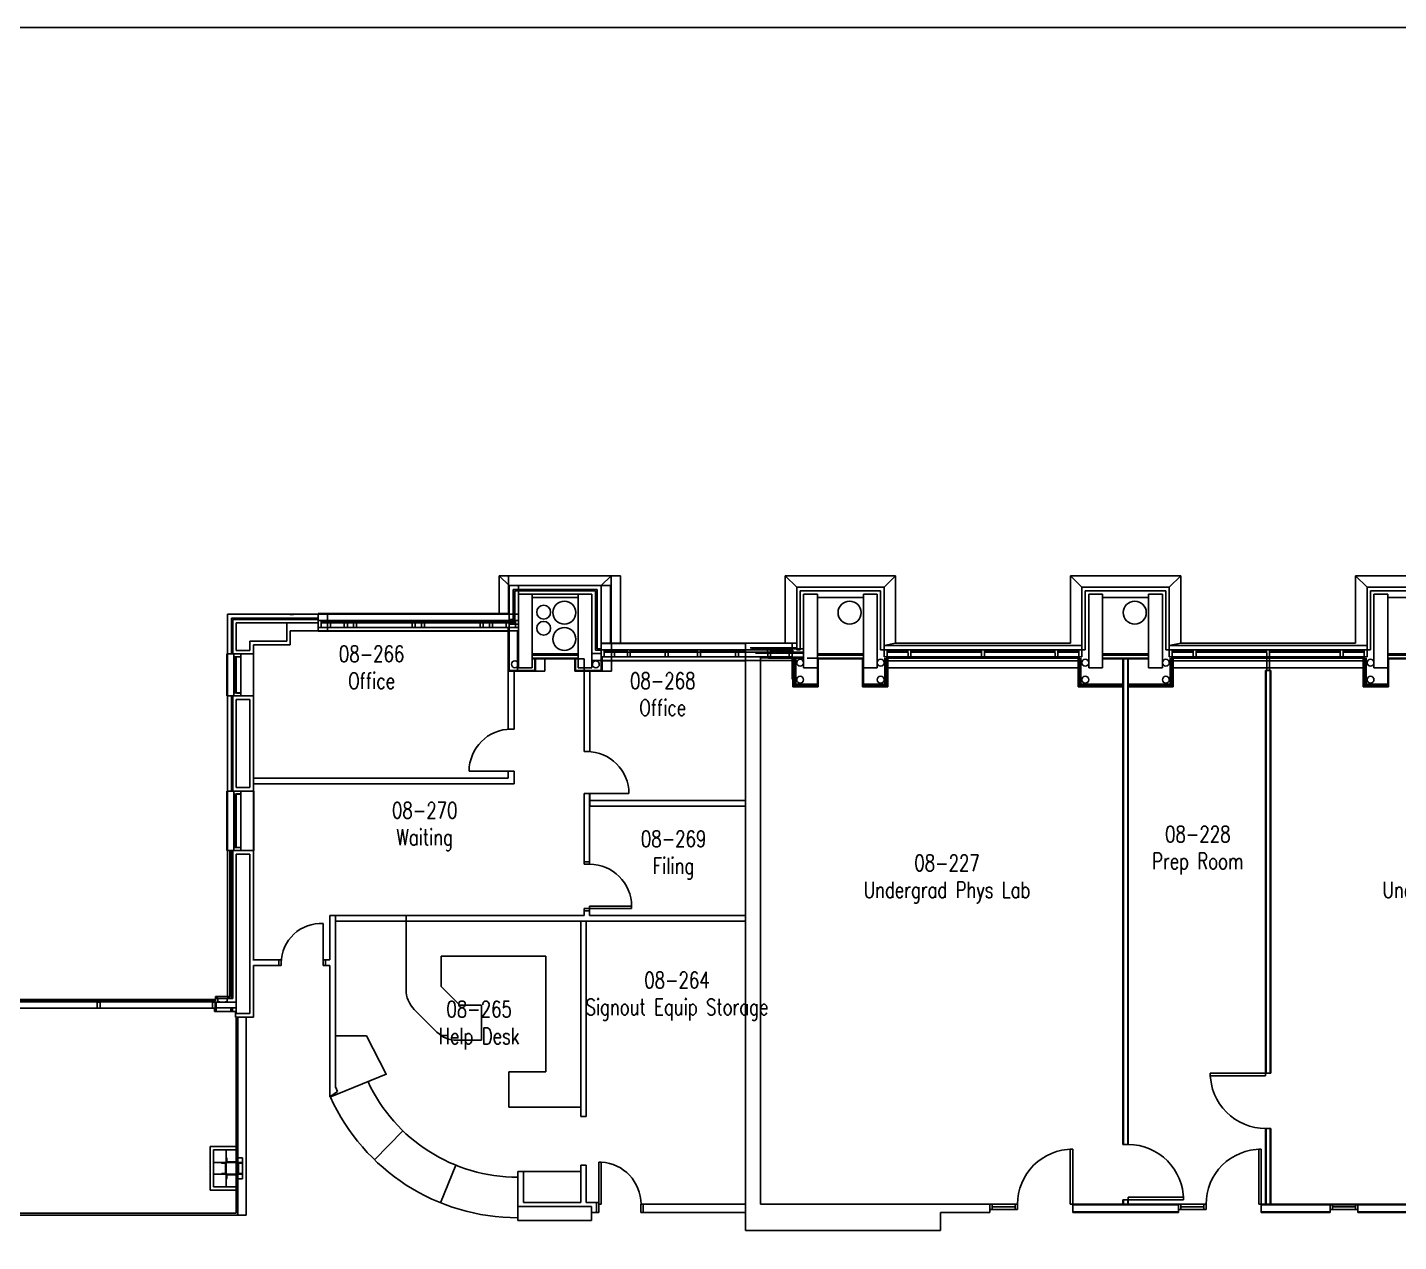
# Model space of a CAD drawing. Extents: x 11182 to 734459, y -1391328 to 152085.
# Drawn here: x 264375 to 294183, y -829984 to -803584 of the extents above; entities that cross this region are included whole.
import ezdxf
from ezdxf.enums import TextEntityAlignment as Align

# ---------------------------------------------------------------- set-up
doc = ezdxf.new("R2010")
doc.units = 0
doc.header["$LTSCALE"] = 500
doc.header["$MEASUREMENT"] = 0
doc.layers.add('0_Defpoints', color=106, linetype='CONTINUOUS', plot=False)
for name, color, linetype in [('0_room_data', 7, 'CONTINUOUS'), ('1_Wall_Exist', 251, 'CONTINUOUS'), ('3_Text', 7, 'CONTINUOUS')]:
    doc.layers.add(name, color=color, linetype=linetype)
doc.styles.add('1_200', font='simplex.shx', dxfattribs={"width": 0.75, "height": 460})

# ---------------------------------------------------------------- blocks, each defined once
blk = doc.blocks.new('room_data')
at = {"layer": '3_Text', "style": '1_200', "width": 0.75}
for tag, p in [('ROOMNUM', (0, 0)), ('ROOMUSE', (0, -575))]:
    blk.add_attdef(tag, text='', height=345, dxfattribs=at).set_placement(p, align=Align.MIDDLE_CENTER)

msp = doc.modelspace()

# ---------------------------------------------------------------- linework, layer by layer
at = {"layer": '0_Defpoints'}
msp.add_lwpolyline([(245170, -803584), (245170, -869287), (346711, -869287), (346711, -803584)], close=True, dxfattribs=at)
at = {"layer": '1_Wall_Exist'}
for p, q in [((274628, -816330), (274628, -815508)), ((274628, -815508), (277271, -815508)), ((274628, -815508), (274848, -815718)), ((274831, -815508), (274831, -816340)), ((277068, -815508), (276848, -815718)), ((277068, -815508), (277068, -816970)), ((277271, -816970), (277271, -815508)), ((280848, -816970), (280848, -815508)), ((280848, -815508), (283248, -815508)), ((280848, -815508), (281098, -815758)), ((283248, -815508), (282998, -815758)), ((283248, -815508), (282998, -815758)), ((283248, -815508), (283248, -816970)), ((287048, -816970), (287048, -815508)), ((287048, -815508), (289448, -815508)), ((287048, -815508), (287298, -815758)), ((289448, -815508), (289198, -815758)), ((289448, -815508), (289448, -816970)), ((293248, -816970), (293248, -815508)), ((293248, -815508), (295648, -815508)), ((293248, -815508), (293498, -815758)), ((274848, -816477), (274848, -815718)), ((277051, -815718), (274848, -815718)), ((274938, -816456), (274938, -815808)), ((276758, -815808), (274938, -815808)), ((276723, -815833), (274973, -815833)), ((274973, -816481), (274973, -815833)), ((275051, -816340), (275051, -815718)), ((276723, -817123), (276723, -815833)), ((276758, -817098), (276758, -815808)), ((276848, -817117), (276848, -815718)), ((277051, -815718), (277051, -816970)), ((282998, -815758), (281098, -815758)), ((281098, -815758), (281098, -817117)), ((281173, -815833), (281173, -817117)), ((282923, -815833), (281173, -815833)), ((282923, -815833), (282923, -817117)), ((282998, -815758), (282998, -817269)), ((289198, -815758), (287298, -815758)), ((287298, -817269), (287298, -815758)), ((289123, -815833), (287373, -815833)), ((287373, -815833), (287373, -817117)), ((289123, -815833), (289123, -817117)), ((289198, -815758), (289198, -817269)), ((295398, -815758), (293498, -815758)), ((293498, -817269), (293498, -815758)), ((295323, -815833), (293573, -815833)), ((293573, -815833), (293573, -817117)), ((275048, -815908), (276648, -815908)), ((275048, -817508), (275048, -815908)), ((275348, -815908), (275348, -817508)), ((276348, -815983), (275348, -815983)), ((276348, -817508), (276348, -815908)), ((276648, -815908), (276648, -817508)), ((281248, -817508), (281248, -815908)), ((281248, -815908), (281548, -815908)), ((281548, -817905), (281548, -815908)), ((281548, -815983), (282548, -815983)), ((282548, -815908), (282848, -815908)), ((282548, -817905), (282548, -815908)), ((282848, -815908), (282848, -817508)), ((287448, -817508), (287448, -815908)), ((287448, -815908), (287748, -815908)), ((287748, -815908), (287748, -817508)), ((287748, -815983), (288748, -815983)), ((288748, -817508), (288748, -815908)), ((288748, -815908), (289048, -815908)), ((289048, -815908), (289048, -817508)), ((293648, -817508), (293648, -815908)), ((293648, -815908), (293948, -815908)), ((293948, -817905), (293948, -815908)), ((293948, -815983), (294948, -815983)), ((274848, -816340), (268723, -816340)), ((274831, -816340), (268723, -816340)), ((268723, -816340), (268723, -824655)), ((268723, -817207), (268723, -816340)), ((270698, -816430), (268813, -816430)), ((268813, -817207), (268813, -816430)), ((270081, -816351), (270158, -816351)), ((270698, -816714), (270698, -816330)), ((270698, -816330), (274848, -816330)), ((270901, -816340), (270901, -816708)), ((270901, -816340), (270901, -816708)), ((274831, -816340), (275051, -816340)), ((270698, -816455), (268838, -816455)), ((268838, -817207), (268838, -816455)), ((268913, -817130), (268913, -816530)), ((270698, -816530), (268913, -816530)), ((270013, -816930), (270013, -816530)), ((270090, -817007), (270090, -816708)), ((270090, -816708), (275048, -816708)), ((275051, -816477), (270698, -816477)), ((275051, -816629), (270698, -816629)), ((274829, -816714), (270698, -816714)), ((270764, -816477), (270764, -816629)), ((271264, -816502), (270764, -816502)), ((271264, -816528), (270764, -816528)), ((270967, -816477), (270967, -816629)), ((270967, -816477), (270967, -816629)), ((270967, -816502), (271466, -816502)), ((270967, -816528), (271466, -816528)), ((271264, -816629), (271264, -816477)), ((271330, -816477), (271330, -816629)), ((272740, -816502), (271330, -816502)), ((272740, -816528), (271330, -816528)), ((271466, -816629), (271466, -816477)), ((271466, -816629), (271466, -816477)), ((271532, -816477), (271532, -816629)), ((271532, -816477), (271532, -816629)), ((271532, -816502), (272942, -816502)), ((272942, -816528), (271532, -816528)), ((272740, -816540), (272740, -816477)), ((272742, -816540), (272740, -816540)), ((272742, -816540), (272742, -816629)), ((272805, -816477), (272805, -816629)), ((274216, -816502), (272805, -816502)), ((274216, -816528), (272805, -816528)), ((272942, -816629), (272942, -816477)), ((273008, -816477), (273008, -816629)), ((273008, -816502), (274419, -816502)), ((274419, -816528), (273008, -816528)), ((274214, -816502), (274216, -816490)), ((274216, -816540), (274214, -816528)), ((274216, -816540), (274216, -816477)), ((274219, -816540), (274216, -816540)), ((274219, -816540), (274219, -816629)), ((274282, -816477), (274282, -816629)), ((274782, -816502), (274282, -816502)), ((274782, -816528), (274282, -816528)), ((274419, -816629), (274419, -816477)), ((274485, -816477), (274485, -816629)), ((274485, -816502), (274985, -816502)), ((274985, -816528), (274485, -816528)), ((274780, -816502), (274782, -816490)), ((274780, -816502), (274782, -816490)), ((274782, -816540), (274780, -816528)), ((274782, -816540), (274782, -816477)), ((274785, -816540), (274782, -816540)), ((274785, -816540), (274785, -816629)), ((274829, -816629), (274829, -818842)), ((274848, -816456), (274938, -816456)), ((274848, -816477), (274848, -817568)), ((274848, -816481), (274973, -816481)), ((274848, -816556), (275048, -816556)), ((274985, -816629), (274985, -816477)), ((275032, -816708), (275032, -817581)), ((275051, -816477), (275051, -816629)), ((269213, -817130), (269213, -816930)), ((270013, -816930), (269213, -816930)), ((269290, -823869), (269290, -817007)), ((270090, -817007), (269290, -817007)), ((269290, -817007), (269290, -823860)), ((276849, -816970), (281098, -816970)), ((279988, -816980), (276849, -816980)), ((277073, -817581), (277073, -816970)), ((279988, -829745), (279988, -816971)), ((279988, -816971), (281095, -816971)), ((280999, -816970), (280999, -817754)), ((283248, -816970), (282998, -817020)), ((282998, -817020), (287298, -817020)), ((283248, -816970), (287048, -816970)), ((289448, -816970), (289198, -817020)), ((289198, -817020), (293498, -817020)), ((289448, -816970), (293248, -816970)), ((268713, -817207), (269290, -817207)), ((268713, -817207), (268713, -818121)), ((268713, -817207), (268713, -818121)), ((268860, -817207), (268860, -818054)), ((268860, -818054), (268860, -817207)), ((268860, -817273), (269012, -817273)), ((268885, -817273), (268885, -818054)), ((268910, -817273), (268910, -818054)), ((268910, -817273), (268910, -818054)), ((269213, -817130), (268913, -817130)), ((268923, -817270), (268923, -817273)), ((268923, -817270), (269012, -817270)), ((269012, -817207), (269012, -818057)), ((276348, -817208), (275348, -817208)), ((276348, -817233), (275348, -817233)), ((276348, -817297), (275348, -817297)), ((276478, -817313), (275348, -817313)), ((275408, -817313), (275408, -817568)), ((275421, -817313), (275421, -817581)), ((275624, -817581), (275624, -817313)), ((276275, -817313), (276275, -817581)), ((276288, -817313), (276288, -817568)), ((276478, -817313), (276478, -819329)), ((276648, -817198), (276851, -817198)), ((276723, -817123), (276849, -817123)), ((276758, -817098), (276848, -817098)), ((276846, -817142), (276849, -817130)), ((276849, -817180), (276846, -817168)), ((280999, -817117), (276848, -817117)), ((276849, -817180), (276849, -817117)), ((276851, -817180), (276849, -817180)), ((276851, -817180), (276851, -817568)), ((280999, -817269), (276851, -817269)), ((276870, -817269), (276870, -817581)), ((276896, -817269), (276915, -817269)), ((276915, -817117), (276915, -817269)), ((277414, -817142), (276915, -817142)), ((278940, -817168), (276915, -817168)), ((277140, -817117), (277140, -817269)), ((277414, -817180), (277414, -817117)), ((277417, -817180), (277414, -817180)), ((277417, -817180), (277417, -817269)), ((277480, -817117), (277480, -817269)), ((278940, -817142), (277480, -817142)), ((278240, -817117), (280999, -817117)), ((278240, -817269), (278240, -817117)), ((278306, -817269), (278240, -817269)), ((278306, -817117), (278306, -817269)), ((278306, -817168), (279766, -817168)), ((278938, -817142), (278940, -817130)), ((278938, -817142), (278940, -817130)), ((278940, -817180), (278938, -817168)), ((278940, -817180), (278938, -817168)), ((278940, -817180), (278940, -817117)), ((278943, -817180), (278940, -817180)), ((278943, -817180), (278943, -817269)), ((279006, -817117), (279006, -817269)), ((279988, -817142), (279006, -817142)), ((281032, -817168), (279006, -817168)), ((279766, -817269), (279766, -817117)), ((279832, -817269), (279766, -817269)), ((279832, -817117), (279832, -817269)), ((280933, -817168), (279832, -817168)), ((280088, -817071), (281095, -817071)), ((280113, -817096), (281248, -817096)), ((280188, -817171), (281248, -817171)), ((280204, -817187), (281248, -817187)), ((280296, -817279), (281248, -817279)), ((280312, -829174), (280312, -817295)), ((280312, -817295), (281248, -817295)), ((280466, -817180), (280466, -817117)), ((280468, -817180), (280466, -817180)), ((280468, -817180), (280468, -817269)), ((281248, -817297), (280489, -817297)), ((280532, -817117), (280532, -817269)), ((281032, -817142), (280532, -817142)), ((280933, -817269), (280933, -817117)), ((280999, -817269), (280933, -817269)), ((281016, -817297), (281016, -817924)), ((281035, -817297), (281035, -817905)), ((281035, -817297), (281035, -817338)), ((281057, -817297), (281035, -817297)), ((281057, -817338), (281035, -817338)), ((281038, -817299), (281038, -817335)), ((281055, -817299), (281038, -817299)), ((281055, -817335), (281038, -817335)), ((281050, -817303), (281050, -817306)), ((281050, -817303), (281055, -817303)), ((281050, -817306), (281057, -817306)), ((281050, -817328), (281050, -817331)), ((281050, -817328), (281057, -817328)), ((281050, -817331), (281055, -817331)), ((281055, -817303), (281055, -817299)), ((281055, -817331), (281055, -817335)), ((281057, -817297), (281057, -817883)), ((281057, -817306), (281057, -817297)), ((281057, -817328), (281057, -817338)), ((281079, -817297), (281079, -817883)), ((281173, -817117), (281098, -817117)), ((281643, -817297), (281326, -817297)), ((282548, -817208), (281548, -817208)), ((282548, -817233), (281548, -817233)), ((282548, -817297), (281548, -817297)), ((282548, -817313), (281548, -817313)), ((281567, -817924), (281567, -817313)), ((282529, -817924), (282529, -817313)), ((282923, -817117), (285114, -817117)), ((285117, -817269), (282998, -817269)), ((283018, -817297), (283018, -817883)), ((283040, -817306), (283040, -817297)), ((283040, -817297), (283062, -817297)), ((283040, -817297), (283040, -817883)), ((283047, -817306), (283040, -817306)), ((283040, -817328), (283040, -817338)), ((283047, -817328), (283040, -817328)), ((283040, -817338), (283062, -817338)), ((283042, -817303), (283042, -817299)), ((283042, -817299), (283059, -817299)), ((283047, -817303), (283042, -817303)), ((283047, -817331), (283042, -817331)), ((283042, -817331), (283042, -817335)), ((283042, -817335), (283059, -817335)), ((283047, -817303), (283047, -817306)), ((283047, -817328), (283047, -817331)), ((283059, -817299), (283059, -817335)), ((283062, -817143), (283517, -817143)), ((283062, -817168), (283517, -817168)), ((283062, -817181), (283064, -817181)), ((283062, -817181), (283062, -817269)), ((287235, -817297), (283062, -817297)), ((283062, -817297), (283062, -817905)), ((283062, -817297), (283062, -817338)), ((283064, -817181), (283064, -817117)), ((283067, -817143), (283064, -817130)), ((283067, -817143), (283064, -817130)), ((283064, -817181), (283067, -817168)), ((283064, -817181), (283067, -817168)), ((283081, -817297), (283081, -817924)), ((283515, -817143), (283517, -817130)), ((283515, -817143), (283517, -817130)), ((283517, -817181), (283515, -817168)), ((283517, -817181), (283515, -817168)), ((283517, -817181), (283517, -817117)), ((283520, -817181), (283517, -817181)), ((283520, -817181), (283520, -817269)), ((283583, -817117), (283583, -817269)), ((283583, -817143), (285114, -817143)), ((283583, -817168), (285114, -817168)), ((285112, -817143), (285114, -817130)), ((285114, -817181), (285112, -817168)), ((285180, -817117), (285114, -817117)), ((285114, -817181), (285114, -817117)), ((285117, -817181), (285114, -817181)), ((285117, -817181), (285117, -817269)), ((287298, -817269), (285117, -817269)), ((285180, -817117), (285180, -817269)), ((287373, -817117), (285183, -817117)), ((286711, -817143), (285183, -817143)), ((286711, -817168), (285183, -817168)), ((286709, -817143), (286711, -817130)), ((286711, -817181), (286709, -817168)), ((286711, -817181), (286711, -817117)), ((286714, -817181), (286711, -817181)), ((286714, -817181), (286714, -817269)), ((286777, -817117), (286777, -817269)), ((287233, -817143), (286777, -817143)), ((287233, -817168), (286777, -817168)), ((287216, -817297), (287216, -817924)), ((287230, -817143), (287233, -817130)), ((287233, -817181), (287230, -817168)), ((287233, -817181), (287233, -817117)), ((287235, -817181), (287233, -817181)), ((287235, -817181), (287235, -817269)), ((287235, -817297), (287235, -817905)), ((287257, -817297), (287235, -817297)), ((287235, -817297), (287235, -817338)), ((287257, -817338), (287235, -817338)), ((287255, -817299), (287238, -817299)), ((287238, -817299), (287238, -817335)), ((287255, -817335), (287238, -817335)), ((287250, -817303), (287255, -817303)), ((287250, -817303), (287250, -817306)), ((287250, -817306), (287257, -817306)), ((287250, -817328), (287257, -817328)), ((287250, -817328), (287250, -817331)), ((287250, -817331), (287255, -817331)), ((287255, -817303), (287255, -817299)), ((287255, -817331), (287255, -817335)), ((287257, -817297), (287257, -817883)), ((287257, -817306), (287257, -817297)), ((287257, -817328), (287257, -817338)), ((287279, -817297), (287279, -817883)), ((288748, -817208), (287748, -817208)), ((288748, -817233), (287748, -817233)), ((288748, -817297), (287748, -817297)), ((288748, -817313), (287748, -817313)), ((288189, -817313), (288189, -827874)), ((288202, -817313), (288202, -827874)), ((288294, -817313), (288294, -827874)), ((288307, -817313), (288307, -827874)), ((289123, -817117), (291314, -817117)), ((291317, -817269), (289198, -817269)), ((289218, -817297), (289218, -817883)), ((289240, -817297), (289240, -817883)), ((289240, -817306), (289240, -817297)), ((289240, -817297), (289262, -817297)), ((289247, -817306), (289240, -817306)), ((289240, -817328), (289240, -817338)), ((289247, -817328), (289240, -817328)), ((289240, -817338), (289262, -817338)), ((289242, -817299), (289259, -817299)), ((289242, -817303), (289242, -817299)), ((289247, -817303), (289242, -817303)), ((289242, -817331), (289242, -817335)), ((289247, -817331), (289242, -817331)), ((289242, -817335), (289259, -817335)), ((289247, -817303), (289247, -817306)), ((289247, -817328), (289247, -817331)), ((289259, -817299), (289259, -817335)), ((289262, -817143), (289717, -817143)), ((289262, -817168), (289717, -817168)), ((289262, -817181), (289262, -817269)), ((289262, -817181), (289264, -817181)), ((289262, -817297), (289262, -817905)), ((293435, -817297), (289262, -817297)), ((289262, -817297), (289262, -817338)), ((289264, -817181), (289264, -817117)), ((289267, -817143), (289264, -817130)), ((289264, -817181), (289267, -817168)), ((289281, -817297), (289281, -817924)), ((289715, -817143), (289717, -817130)), ((289717, -817181), (289715, -817168)), ((289717, -817181), (289717, -817117)), ((289720, -817181), (289717, -817181)), ((289720, -817181), (289720, -817269)), ((289783, -817117), (289783, -817269)), ((289783, -817143), (291314, -817143)), ((289783, -817168), (291314, -817168)), ((291312, -817143), (291314, -817130)), ((291314, -817181), (291312, -817168)), ((291380, -817117), (291314, -817117)), ((291314, -817181), (291314, -817117)), ((291317, -817181), (291314, -817181)), ((291317, -817181), (291317, -817269)), ((291317, -817569), (291317, -817269)), ((293498, -817269), (291317, -817269)), ((291380, -817569), (291380, -817117)), ((293573, -817117), (291383, -817117)), ((292911, -817143), (291383, -817143)), ((292911, -817168), (291383, -817168)), ((292909, -817143), (292911, -817130)), ((292911, -817181), (292909, -817168)), ((292911, -817181), (292911, -817117)), ((292914, -817181), (292911, -817181)), ((292914, -817181), (292914, -817269)), ((292977, -817117), (292977, -817269)), ((293433, -817143), (292977, -817143)), ((293433, -817168), (292977, -817168)), ((293416, -817297), (293416, -817924)), ((293430, -817143), (293433, -817130)), ((293433, -817181), (293430, -817168)), ((293433, -817181), (293433, -817117)), ((293435, -817181), (293433, -817181)), ((293435, -817181), (293435, -817269)), ((293435, -817297), (293435, -817905)), ((293435, -817297), (293435, -817338)), ((293457, -817297), (293435, -817297)), ((293457, -817338), (293435, -817338)), ((293438, -817299), (293438, -817335)), ((293455, -817299), (293438, -817299)), ((293455, -817335), (293438, -817335)), ((293450, -817303), (293455, -817303)), ((293450, -817303), (293450, -817306)), ((293450, -817306), (293457, -817306)), ((293450, -817328), (293457, -817328)), ((293450, -817328), (293450, -817331)), ((293450, -817331), (293455, -817331)), ((293455, -817303), (293455, -817299)), ((293455, -817331), (293455, -817335)), ((293457, -817297), (293457, -817883)), ((293457, -817306), (293457, -817297)), ((293457, -817328), (293457, -817338)), ((293479, -817297), (293479, -817883)), ((294948, -817208), (293948, -817208)), ((294948, -817233), (293948, -817233)), ((294948, -817297), (293948, -817297)), ((294948, -817313), (293948, -817313)), ((293967, -817924), (293967, -817313)), ((275624, -817581), (274829, -817581)), ((275408, -817568), (274848, -817568)), ((274953, -817581), (274953, -818842)), ((275348, -817508), (275048, -817508)), ((276275, -817581), (277073, -817581)), ((276288, -817568), (276851, -817568)), ((276648, -817508), (276348, -817508)), ((276475, -819329), (276475, -817581)), ((276599, -819329), (276599, -817581)), ((276851, -817348), (276648, -817348)), ((280999, -817348), (276870, -817348)), ((279988, -817354), (276870, -817354)), ((281548, -817508), (281248, -817508)), ((282848, -817508), (282548, -817508)), ((283062, -817354), (287235, -817354)), ((283081, -817508), (287216, -817508)), ((287748, -817508), (287448, -817508)), ((289048, -817508), (288748, -817508)), ((289262, -817354), (293435, -817354)), ((289281, -817508), (293416, -817508)), ((291290, -817569), (291408, -817569)), ((291290, -826324), (291290, -817569)), ((291303, -826324), (291303, -817569)), ((291395, -826324), (291395, -817569)), ((291408, -826324), (291408, -817569)), ((293948, -817508), (293648, -817508)), ((281567, -817924), (281016, -817924)), ((281057, -817842), (281035, -817842)), ((281035, -817842), (281035, -817905)), ((281035, -817861), (281548, -817861)), ((281057, -817883), (281035, -817883)), ((281548, -817905), (281035, -817905)), ((281076, -817905), (281035, -817905)), ((281055, -817844), (281038, -817844)), ((281038, -817844), (281038, -817880)), ((281055, -817880), (281038, -817880)), ((281042, -817886), (281038, -817886)), ((281038, -817886), (281038, -817903)), ((281074, -817903), (281038, -817903)), ((281042, -817890), (281042, -817886)), ((281045, -817890), (281042, -817890)), ((281045, -817883), (281539, -817883)), ((281045, -817890), (281045, -817883)), ((281050, -817849), (281050, -817851)), ((281050, -817849), (281055, -817849)), ((281050, -817851), (281057, -817851)), ((281050, -817873), (281050, -817876)), ((281050, -817873), (281057, -817873)), ((281050, -817876), (281055, -817876)), ((281055, -817849), (281055, -817844)), ((281055, -817876), (281055, -817880)), ((281057, -817851), (281057, -817842)), ((281057, -817873), (281057, -817883)), ((281067, -817883), (281076, -817883)), ((281067, -817890), (281067, -817883)), ((281070, -817890), (281067, -817890)), ((281070, -817890), (281070, -817886)), ((281070, -817886), (281074, -817886)), ((281074, -817886), (281074, -817903)), ((281076, -817883), (281076, -817905)), ((281517, -817883), (281507, -817883)), ((281507, -817883), (281507, -817905)), ((281548, -817905), (281507, -817905)), ((281510, -817886), (281510, -817903)), ((281514, -817886), (281510, -817886)), ((281546, -817903), (281510, -817903)), ((281514, -817890), (281514, -817886)), ((281517, -817890), (281514, -817890)), ((281517, -817890), (281517, -817883)), ((281539, -817883), (281548, -817883)), ((281539, -817890), (281539, -817883)), ((281542, -817890), (281539, -817890)), ((281542, -817890), (281542, -817886)), ((281542, -817886), (281546, -817886)), ((281546, -817886), (281546, -817903)), ((281548, -817883), (281548, -817905)), ((282529, -817924), (283081, -817924)), ((282548, -817861), (283040, -817861)), ((282548, -817883), (282548, -817905)), ((282558, -817883), (282548, -817883)), ((282548, -817905), (283062, -817905)), ((282590, -817905), (282548, -817905)), ((282551, -817886), (282551, -817903)), ((282555, -817886), (282551, -817886)), ((282587, -817903), (282551, -817903)), ((282555, -817890), (282555, -817886)), ((282558, -817890), (282555, -817890)), ((282558, -817890), (282558, -817883)), ((282558, -817883), (283040, -817883)), ((282580, -817883), (282590, -817883)), ((282580, -817890), (282580, -817883)), ((282583, -817890), (282580, -817890)), ((282583, -817890), (282583, -817886)), ((282583, -817886), (282587, -817886)), ((282587, -817886), (282587, -817903)), ((282590, -817883), (282590, -817905)), ((283030, -817883), (283020, -817883)), ((283020, -817883), (283020, -817905)), ((283062, -817905), (283020, -817905)), ((283023, -817886), (283023, -817903)), ((283027, -817886), (283023, -817886)), ((283059, -817903), (283023, -817903)), ((283027, -817890), (283027, -817886)), ((283030, -817890), (283027, -817890)), ((283030, -817890), (283030, -817883)), ((283040, -817842), (283062, -817842)), ((283040, -817851), (283040, -817842)), ((283047, -817851), (283040, -817851)), ((283040, -817873), (283040, -817883)), ((283047, -817873), (283040, -817873)), ((283040, -817883), (283062, -817883)), ((283042, -817849), (283042, -817844)), ((283042, -817844), (283059, -817844)), ((283047, -817849), (283042, -817849)), ((283042, -817876), (283042, -817880)), ((283047, -817876), (283042, -817876)), ((283042, -817880), (283059, -817880)), ((283047, -817849), (283047, -817851)), ((283047, -817873), (283047, -817876)), ((283052, -817890), (283052, -817883)), ((283055, -817890), (283052, -817890)), ((283055, -817890), (283055, -817886)), ((283055, -817886), (283059, -817886)), ((283059, -817844), (283059, -817880)), ((283059, -817886), (283059, -817903)), ((283062, -817842), (283062, -817905)), ((288189, -817924), (287216, -817924)), ((287235, -817842), (287235, -817905)), ((287257, -817842), (287235, -817842)), ((287235, -817861), (288189, -817861)), ((287257, -817883), (287235, -817883)), ((288189, -817905), (287235, -817905)), ((287276, -817905), (287235, -817905)), ((287238, -817844), (287238, -817880)), ((287255, -817844), (287238, -817844)), ((287255, -817880), (287238, -817880)), ((287238, -817886), (287238, -817903)), ((287242, -817886), (287238, -817886)), ((287274, -817903), (287238, -817903)), ((287242, -817890), (287242, -817886)), ((287245, -817890), (287242, -817890)), ((287245, -817883), (288189, -817883)), ((287245, -817890), (287245, -817883)), ((287250, -817849), (287250, -817851)), ((287250, -817849), (287255, -817849)), ((287250, -817851), (287257, -817851)), ((287250, -817873), (287257, -817873)), ((287250, -817873), (287250, -817876)), ((287250, -817876), (287255, -817876)), ((287255, -817849), (287255, -817844)), ((287255, -817876), (287255, -817880)), ((287257, -817851), (287257, -817842)), ((287257, -817873), (287257, -817883)), ((287267, -817883), (287276, -817883)), ((287267, -817890), (287267, -817883)), ((287270, -817890), (287267, -817890)), ((287270, -817886), (287274, -817886)), ((287270, -817890), (287270, -817886)), ((287274, -817886), (287274, -817903)), ((287276, -817883), (287276, -817905)), ((287692, -817883), (287692, -817905)), ((287701, -817883), (287692, -817883)), ((287733, -817905), (287692, -817905)), ((287694, -817886), (287694, -817903)), ((287699, -817886), (287694, -817886)), ((287730, -817903), (287694, -817903)), ((287699, -817890), (287699, -817886)), ((287701, -817890), (287699, -817890)), ((287701, -817890), (287701, -817883)), ((287723, -817883), (287733, -817883)), ((287723, -817890), (287723, -817883)), ((287726, -817890), (287723, -817890)), ((287726, -817890), (287726, -817886)), ((287726, -817886), (287730, -817886)), ((287730, -817886), (287730, -817903)), ((287733, -817883), (287733, -817905)), ((288148, -817883), (288148, -817905)), ((288158, -817883), (288148, -817883)), ((288189, -817905), (288148, -817905)), ((288151, -817886), (288151, -817903)), ((288155, -817886), (288151, -817886)), ((288187, -817903), (288151, -817903)), ((288155, -817890), (288155, -817886)), ((288158, -817890), (288155, -817890)), ((288158, -817890), (288158, -817883)), ((288180, -817883), (288189, -817883)), ((288180, -817890), (288180, -817883)), ((288183, -817890), (288180, -817890)), ((288183, -817890), (288183, -817886)), ((288183, -817886), (288187, -817886)), ((288187, -817886), (288187, -817903)), ((288189, -817883), (288189, -817905)), ((288307, -817861), (289240, -817861)), ((288307, -817883), (289240, -817883)), ((288307, -817883), (288307, -817905)), ((288317, -817883), (288307, -817883)), ((288307, -817905), (289262, -817905)), ((288307, -817905), (288349, -817905)), ((288307, -817924), (289281, -817924)), ((288310, -817886), (288310, -817903)), ((288314, -817886), (288310, -817886)), ((288310, -817903), (288346, -817903)), ((288314, -817890), (288314, -817886)), ((288314, -817890), (288317, -817890)), ((288317, -817890), (288317, -817883)), ((288339, -817883), (288349, -817883)), ((288339, -817890), (288339, -817883)), ((288339, -817890), (288342, -817890)), ((288342, -817890), (288342, -817886)), ((288342, -817886), (288346, -817886)), ((288346, -817886), (288346, -817903)), ((288349, -817883), (288349, -817905)), ((288764, -817883), (288764, -817905)), ((288774, -817883), (288764, -817883)), ((288764, -817905), (288805, -817905)), ((288767, -817886), (288767, -817903)), ((288771, -817886), (288767, -817886)), ((288767, -817903), (288803, -817903)), ((288771, -817890), (288771, -817886)), ((288771, -817890), (288774, -817890)), ((288774, -817890), (288774, -817883)), ((288796, -817883), (288805, -817883)), ((288796, -817890), (288796, -817883)), ((288796, -817890), (288798, -817890)), ((288798, -817890), (288798, -817886)), ((288798, -817886), (288803, -817886)), ((288803, -817886), (288803, -817903)), ((288805, -817883), (288805, -817905)), ((289230, -817883), (289220, -817883)), ((289220, -817883), (289220, -817905)), ((289262, -817905), (289220, -817905)), ((289223, -817886), (289223, -817903)), ((289227, -817886), (289223, -817886)), ((289259, -817903), (289223, -817903)), ((289227, -817890), (289227, -817886)), ((289230, -817890), (289227, -817890)), ((289230, -817890), (289230, -817883)), ((289240, -817842), (289262, -817842)), ((289240, -817851), (289240, -817842)), ((289247, -817851), (289240, -817851)), ((289247, -817873), (289240, -817873)), ((289240, -817873), (289240, -817883)), ((289240, -817883), (289262, -817883)), ((289242, -817849), (289242, -817844)), ((289242, -817844), (289259, -817844)), ((289247, -817849), (289242, -817849)), ((289247, -817876), (289242, -817876)), ((289242, -817876), (289242, -817880)), ((289242, -817880), (289259, -817880)), ((289247, -817849), (289247, -817851)), ((289247, -817873), (289247, -817876)), ((289252, -817890), (289252, -817883)), ((289255, -817890), (289252, -817890)), ((289255, -817886), (289259, -817886)), ((289255, -817890), (289255, -817886)), ((289259, -817844), (289259, -817880)), ((289259, -817886), (289259, -817903)), ((289262, -817842), (289262, -817905)), ((293967, -817924), (293416, -817924)), ((293457, -817842), (293435, -817842)), ((293435, -817842), (293435, -817905)), ((293435, -817861), (293948, -817861)), ((293457, -817883), (293435, -817883)), ((293948, -817905), (293435, -817905)), ((293476, -817905), (293435, -817905)), ((293438, -817844), (293438, -817880)), ((293455, -817844), (293438, -817844)), ((293455, -817880), (293438, -817880)), ((293438, -817886), (293438, -817903)), ((293442, -817886), (293438, -817886)), ((293474, -817903), (293438, -817903)), ((293442, -817890), (293442, -817886)), ((293445, -817890), (293442, -817890)), ((293445, -817883), (293939, -817883)), ((293445, -817890), (293445, -817883)), ((293450, -817849), (293450, -817851)), ((293450, -817849), (293455, -817849)), ((293450, -817851), (293457, -817851)), ((293450, -817873), (293457, -817873)), ((293450, -817873), (293450, -817876)), ((293450, -817876), (293455, -817876)), ((293455, -817849), (293455, -817844)), ((293455, -817876), (293455, -817880)), ((293457, -817851), (293457, -817842)), ((293457, -817873), (293457, -817883)), ((293467, -817890), (293467, -817883)), ((293467, -817883), (293476, -817883)), ((293470, -817890), (293467, -817890)), ((293470, -817890), (293470, -817886)), ((293470, -817886), (293474, -817886)), ((293474, -817886), (293474, -817903)), ((293476, -817883), (293476, -817905)), ((293907, -817883), (293907, -817905)), ((293917, -817883), (293907, -817883)), ((293948, -817905), (293907, -817905)), ((293910, -817886), (293910, -817903)), ((293914, -817886), (293910, -817886)), ((293946, -817903), (293910, -817903)), ((293914, -817890), (293914, -817886)), ((293917, -817890), (293914, -817890)), ((293917, -817890), (293917, -817883)), ((293939, -817883), (293948, -817883)), ((293939, -817890), (293939, -817883)), ((293942, -817890), (293939, -817890)), ((293942, -817890), (293942, -817886)), ((293942, -817886), (293946, -817886)), ((293946, -817886), (293946, -817903)), ((293948, -817883), (293948, -817905)), ((268713, -818121), (269289, -818121)), ((268722, -818121), (268722, -821481)), ((268722, -818121), (268722, -821481)), ((268723, -818121), (269290, -818121)), ((268812, -818121), (268812, -820187)), ((268837, -818121), (268837, -820187)), ((268910, -818054), (268860, -818054)), ((268860, -818120), (268860, -818055)), ((269012, -818055), (268860, -818055)), ((268860, -818120), (268860, -818055)), ((269012, -818120), (268860, -818120)), ((268861, -818121), (269013, -818121)), ((268912, -818198), (268913, -820110)), ((269212, -818198), (268912, -818198)), ((268923, -818057), (268923, -818055)), ((268923, -818057), (269012, -818057)), ((269012, -818055), (269012, -818120)), ((269212, -818198), (269213, -820110)), ((269289, -818121), (269289, -821481)), ((274829, -818842), (274953, -818842)), ((276599, -819329), (276475, -819329)), ((269290, -819908), (274829, -819908)), ((269290, -819908), (269290, -820032)), ((274953, -819756), (273977, -819756)), ((274829, -819756), (274829, -819908)), ((274953, -819756), (274953, -820032)), ((268712, -820187), (269290, -820187)), ((268712, -820187), (268712, -821481)), ((268860, -820187), (268860, -821415)), ((268860, -821414), (268860, -820187)), ((269012, -820253), (268860, -820253)), ((268885, -820253), (268885, -821415)), ((268910, -820253), (268910, -821414)), ((268910, -820253), (268910, -821415)), ((269213, -820110), (268913, -820110)), ((268923, -820250), (268923, -820253)), ((268923, -820250), (269012, -820250)), ((269012, -820187), (269012, -821418)), ((269012, -820253), (269012, -820187)), ((269290, -820032), (274953, -820032)), ((269295, -820187), (269295, -821481)), ((277451, -820244), (276475, -820244)), ((276478, -820244), (276478, -821777)), ((276595, -821777), (276595, -820244)), ((276599, -820244), (276599, -820520)), ((276599, -820396), (279988, -820396)), ((276599, -820520), (279988, -820520)), ((279988, -820396), (279988, -820520)), ((268712, -821481), (268722, -821481)), ((268723, -821481), (269290, -821481)), ((269290, -821481), (268723, -821481)), ((268773, -821481), (268773, -824655)), ((268813, -821481), (268813, -824701)), ((268838, -821481), (268838, -824701)), ((268859, -821481), (268859, -821415)), ((268922, -821415), (268859, -821415)), ((268910, -821414), (268860, -821414)), ((268910, -821414), (268860, -821414)), ((268860, -821414), (269012, -821414)), ((268860, -821480), (268860, -821414)), ((269012, -821480), (268860, -821480)), ((268922, -821417), (268922, -821415)), ((268922, -821417), (269011, -821417)), ((269011, -821481), (269011, -821417)), ((269012, -821414), (269012, -821480)), ((269290, -821481), (269290, -823869)), ((268913, -821558), (268913, -825025)), ((269213, -821558), (268913, -821558)), ((268913, -821558), (268913, -825025)), ((269213, -821558), (269213, -825025)), ((269213, -821558), (269213, -825025)), ((276478, -821727), (276595, -821727)), ((276478, -821777), (276595, -821777)), ((276595, -822692), (276595, -822895)), ((277510, -822692), (276595, -822692)), ((277510, -822743), (277510, -822692)), ((270946, -823860), (270946, -822895)), ((272606, -822895), (270946, -822895)), ((271070, -822895), (271070, -826622)), ((276478, -822895), (272606, -822895)), ((272606, -822895), (272606, -824505)), ((276478, -822743), (276478, -822895)), ((277510, -822743), (276478, -822743)), ((276478, -822793), (276595, -822793)), ((279988, -822895), (276595, -822895)), ((270807, -823071), (270807, -823984)), ((279988, -823019), (271070, -823019)), ((276404, -823019), (276404, -827261)), ((276521, -827261), (276521, -823019)), ((269892, -823860), (269290, -823860)), ((269842, -823860), (269842, -823984)), ((269892, -823860), (269892, -823984)), ((270946, -823860), (270807, -823860)), ((270858, -823860), (270858, -823984)), ((275642, -823781), (273368, -823781)), ((273368, -823781), (273368, -824441)), ((275642, -823781), (275642, -826296)), ((269290, -823984), (269290, -825102)), ((269290, -825102), (269290, -823984)), ((269290, -823984), (269892, -823984)), ((269290, -824047), (269290, -825102)), ((270807, -823984), (270946, -823984)), ((270946, -823984), (270946, -826835)), ((273772, -824846), (273368, -824441)), ((263075, -824719), (268460, -824719)), ((263131, -824744), (265903, -824744)), ((263131, -824769), (265903, -824769)), ((265891, -824774), (265892, -824777)), ((265892, -824737), (265892, -824719)), ((265894, -824736), (265892, -824737)), ((265892, -824910), (265892, -824777)), ((265892, -824777), (265894, -824777)), ((265954, -824721), (265894, -824721)), ((265894, -824736), (265894, -824721)), ((265897, -824727), (265894, -824736)), ((265896, -824735), (265894, -824736)), ((265894, -824780), (265894, -824777)), ((265894, -824908), (265894, -824782)), ((265896, -824735), (265897, -824729)), ((265896, -824737), (265898, -824729)), ((265896, -824738), (265896, -824737)), ((265896, -824737), (265896, -824737)), ((265952, -824738), (265896, -824738)), ((265897, -824774), (265896, -824776)), ((265914, -824776), (265896, -824776)), ((265896, -824780), (265896, -824776)), ((265899, -824727), (265897, -824727)), ((265898, -824729), (265897, -824729)), ((265898, -824735), (265899, -824730)), ((265898, -824737), (265898, -824735)), ((265950, -824737), (265898, -824737)), ((265950, -824778), (265898, -824778)), ((265898, -824780), (265898, -824778)), ((265899, -824730), (265899, -824727)), ((265914, -824738), (265914, -824776)), ((265914, -824741), (265922, -824741)), ((265917, -824745), (265917, -824776)), ((265917, -824745), (265919, -824745)), ((265917, -824776), (265931, -824776)), ((265919, -824757), (265919, -824745)), ((265922, -824757), (265922, -824741)), ((265926, -824757), (265926, -824741)), ((265926, -824741), (265934, -824741)), ((265931, -824745), (265928, -824745)), ((265928, -824757), (265928, -824745)), ((265931, -824745), (265931, -824776)), ((265934, -824738), (265934, -824776)), ((265952, -824776), (265934, -824776)), ((265945, -824744), (268410, -824744)), ((265945, -824769), (268410, -824769)), ((265949, -824730), (265950, -824727)), ((265950, -824737), (265949, -824730)), ((265950, -824727), (265951, -824727)), ((265950, -824729), (265951, -824729)), ((265952, -824737), (265950, -824729)), ((265950, -824778), (265950, -824778)), ((265951, -824727), (265954, -824736)), ((265952, -824735), (265951, -824729)), ((265952, -824735), (265954, -824736)), ((265952, -824738), (265952, -824737)), ((265952, -824737), (265952, -824737)), ((265952, -824778), (265952, -824776)), ((265954, -824721), (265954, -824736)), ((265954, -824736), (265956, -824737)), ((265954, -824776), (265954, -824778)), ((265954, -824776), (265956, -824776)), ((265954, -824908), (265954, -824780)), ((265956, -824737), (265956, -824719)), ((265956, -824910), (265956, -824776)), ((268397, -824737), (268397, -824719)), ((268398, -824736), (268397, -824737)), ((268398, -824736), (268397, -824737)), ((268397, -824777), (268398, -824777)), ((268397, -824910), (268397, -824777)), ((268458, -824721), (268398, -824721)), ((268398, -824736), (268398, -824721)), ((268401, -824727), (268398, -824736)), ((268401, -824727), (268398, -824736)), ((268400, -824735), (268398, -824736)), ((268400, -824735), (268398, -824736)), ((268398, -824780), (268398, -824777)), ((268398, -824908), (268398, -824782)), ((268400, -824735), (268402, -824729)), ((268400, -824738), (268400, -824737)), ((268401, -824737), (268400, -824737)), ((268456, -824738), (268400, -824738)), ((268418, -824776), (268400, -824776)), ((268400, -824780), (268400, -824776)), ((268403, -824727), (268401, -824727)), ((268401, -824737), (268402, -824729)), ((268402, -824729), (268402, -824729)), ((268402, -824737), (268403, -824735)), ((268402, -824737), (268403, -824735)), ((268454, -824737), (268402, -824737)), ((268455, -824778), (268402, -824778)), ((268402, -824780), (268402, -824778)), ((268403, -824730), (268403, -824727)), ((268403, -824730), (268403, -824727)), ((268403, -824735), (268403, -824730)), ((268403, -824735), (268403, -824730)), ((268410, -824769), (268410, -824744)), ((268418, -824738), (268418, -824776)), ((268418, -824741), (268426, -824741)), ((268421, -824745), (268423, -824745)), ((268421, -824745), (268421, -824776)), ((268421, -824776), (268435, -824776)), ((268423, -824757), (268423, -824745)), ((268426, -824757), (268426, -824741)), ((268430, -824757), (268430, -824741)), ((268430, -824741), (268438, -824741)), ((268432, -824742), (268463, -824742)), ((268467, -824747), (268432, -824747)), ((268432, -824747), (268432, -824776)), ((268435, -824745), (268433, -824745)), ((268433, -824757), (268433, -824745)), ((268435, -824745), (268435, -824776)), ((268438, -824738), (268438, -824776)), ((268456, -824776), (268438, -824776)), ((268453, -824730), (268454, -824727)), ((268454, -824737), (268453, -824730)), ((268454, -824727), (268455, -824727)), ((268455, -824727), (268458, -824736)), ((268455, -824727), (268458, -824736)), ((268455, -824729), (268455, -824729)), ((268456, -824737), (268455, -824729)), ((268456, -824735), (268455, -824729)), ((268456, -824737), (268455, -824729)), ((268455, -824778), (268455, -824778)), ((268456, -824735), (268458, -824736)), ((268456, -824735), (268458, -824736)), ((268456, -824738), (268456, -824737)), ((268456, -824737), (268456, -824737)), ((268456, -824778), (268456, -824776)), ((268458, -824721), (268458, -824736)), ((268458, -824736), (268460, -824737)), ((268458, -824736), (268460, -824737)), ((268458, -824776), (268460, -824776)), ((268458, -824776), (268458, -824778)), ((268458, -824908), (268458, -824780)), ((268460, -824658), (268463, -824656)), ((268460, -824658), (268463, -824656)), ((268460, -824678), (268460, -824658)), ((268469, -824678), (268460, -824678)), ((268460, -824737), (268460, -824719)), ((268460, -824910), (268460, -824776)), ((268476, -824787), (268460, -824787)), ((268460, -824787), (268476, -824896)), ((268476, -824787), (268460, -824896)), ((268476, -824787), (268460, -824787)), ((268460, -824787), (268460, -824896)), ((268773, -824655), (268463, -824655)), ((268463, -824673), (268463, -824655)), ((268463, -824655), (268463, -824742)), ((268723, -824655), (268463, -824655)), ((268838, -824701), (268467, -824701)), ((268467, -824701), (268467, -824747)), ((268469, -824662), (268482, -824662)), ((268469, -824673), (268469, -824662)), ((268499, -824673), (268469, -824673)), ((268496, -824678), (268470, -824678)), ((268470, -824686), (268496, -824686)), ((268470, -824689), (268470, -824686)), ((268506, -824689), (268470, -824689)), ((268476, -824896), (268476, -824787)), ((268476, -824896), (268476, -824787)), ((268478, -824776), (268913, -824776)), ((268482, -824662), (268482, -824659)), ((268489, -824690), (268489, -824693)), ((268489, -824693), (268516, -824693)), ((268496, -824686), (268496, -824678)), ((268499, -824673), (268499, -824686)), ((268499, -824686), (268506, -824686)), ((268506, -824689), (268506, -824686)), ((268516, -824693), (268516, -824774)), ((268516, -824774), (268555, -824774)), ((268718, -824774), (268672, -824774)), ((268718, -824693), (268718, -824774)), ((268747, -824693), (268718, -824693)), ((268725, -824689), (268725, -824686)), ((268732, -824686), (268725, -824686)), ((268725, -824689), (268760, -824689)), ((268732, -824673), (268761, -824673)), ((268732, -824673), (268732, -824686)), ((268735, -824678), (268761, -824678)), ((268735, -824686), (268735, -824678)), ((268760, -824686), (268735, -824686)), ((268749, -824662), (268749, -824659)), ((268761, -824662), (268749, -824662)), ((268760, -824689), (268760, -824686)), ((268761, -824673), (268761, -824662)), ((268762, -824678), (268770, -824678)), ((268770, -824658), (268768, -824656)), ((268770, -824658), (268768, -824656)), ((268770, -824678), (268770, -824658)), ((268460, -824910), (263075, -824910)), ((265894, -824908), (265954, -824908)), ((268398, -824908), (268458, -824908)), ((268442, -824910), (268442, -824979)), ((268442, -824910), (268442, -824979)), ((268461, -824917), (268442, -824917)), ((268442, -824979), (268900, -824979)), ((268442, -824979), (268900, -824979)), ((268446, -824915), (268444, -824917)), ((268446, -824915), (268444, -824917)), ((268466, -824915), (268446, -824915)), ((268450, -824936), (268447, -824936)), ((268450, -824924), (268450, -824936)), ((268461, -824924), (268450, -824924)), ((268450, -824924), (268450, -824936)), ((268460, -824896), (268476, -824896)), ((268461, -824954), (268461, -824924)), ((268461, -824954), (268461, -824924)), ((268461, -824954), (268474, -824954)), ((268466, -824924), (268466, -824915)), ((268466, -824924), (268466, -824915)), ((268466, -824951), (268466, -824925)), ((268466, -824951), (268466, -824925)), ((268474, -824951), (268466, -824951)), ((268474, -824925), (268474, -824951)), ((268477, -824925), (268474, -824925)), ((268474, -824925), (268474, -824951)), ((268474, -824954), (268474, -824960)), ((268474, -824954), (268474, -824960)), ((268477, -824960), (268474, -824960)), ((268477, -824960), (268477, -824925)), ((268477, -824960), (268477, -824925)), ((268478, -824900), (268913, -824900)), ((268799, -824960), (268799, -824925)), ((268799, -824925), (268803, -824925)), ((268799, -824960), (268803, -824960)), ((268803, -824925), (268803, -824951)), ((268803, -824951), (268810, -824951)), ((268815, -824954), (268803, -824954)), ((268803, -824954), (268803, -824960)), ((268810, -824924), (268810, -824915)), ((268810, -824915), (268831, -824915)), ((268810, -824951), (268810, -824925)), ((268815, -824917), (268834, -824917)), ((268815, -824924), (268827, -824924)), ((268815, -824954), (268815, -824924)), ((268827, -824924), (268827, -824936)), ((268827, -824936), (268830, -824936)), ((268831, -824915), (268833, -824917)), ((268831, -824915), (268833, -824917)), ((268834, -824917), (268834, -824979)), ((268900, -824979), (268900, -825102)), ((268900, -824979), (268900, -825102)), ((269213, -825025), (268913, -825025)), ((273278, -825429), (272785, -824936)), ((273772, -824846), (274249, -824846)), ((274249, -824846), (274249, -825608)), ((268900, -825102), (269290, -825102)), ((268900, -825102), (269290, -825102)), ((268913, -829369), (268913, -825102)), ((268914, -825102), (268914, -829369)), ((268952, -825102), (268952, -829408)), ((268952, -829407), (268952, -825102)), ((269130, -829407), (269130, -825102)), ((271743, -825511), (271070, -825511)), ((273709, -825608), (274249, -825608)), ((274842, -826296), (274842, -827058)), ((274842, -826296), (275642, -826296)), ((290089, -826324), (290089, -826380)), ((291290, -826324), (290089, -826324)), ((290089, -826380), (290113, -826558)), ((290089, -826380), (291290, -826380)), ((290113, -826558), (290141, -826672)), ((291408, -826324), (291290, -826324)), ((291290, -826380), (291290, -826324)), ((271113, -826718), (270946, -826835)), ((271070, -826622), (271113, -826718)), ((290141, -826672), (290181, -826783)), ((290181, -826783), (290231, -826890)), ((274842, -827058), (276404, -827058)), ((290231, -826890), (290292, -826990)), ((290292, -826990), (290362, -827085)), ((290362, -827085), (290441, -827172)), ((290441, -827172), (290528, -827251)), ((276404, -827261), (276521, -827261)), ((290528, -827251), (290623, -827321)), ((290623, -827321), (290724, -827382)), ((290724, -827382), (290831, -827432)), ((290831, -827432), (290942, -827472)), ((290942, -827472), (291056, -827500)), ((272537, -827574), (271923, -828208)), ((291056, -827500), (291172, -827517)), ((291172, -827517), (291290, -827524)), ((291290, -829174), (291290, -827524)), ((291290, -827524), (291408, -827524)), ((291303, -829174), (291303, -827524)), ((291395, -829174), (291395, -827524)), ((291408, -829174), (291408, -827524)), ((268348, -827917), (268913, -827917)), ((268348, -828867), (268348, -827917)), ((268423, -827992), (268913, -827992)), ((268423, -828792), (268423, -827992)), ((268698, -827992), (268698, -828792)), ((286639, -828066), (286532, -828116)), ((286750, -828026), (286639, -828066)), ((286864, -827997), (286750, -828026)), ((287042, -827974), (286864, -827997)), ((287098, -827974), (287042, -827974)), ((287042, -827974), (287042, -829174)), ((287098, -829174), (287098, -827974)), ((288189, -827874), (288307, -827874)), ((288425, -827880), (288307, -827874)), ((288541, -827898), (288425, -827880)), ((288655, -827926), (288541, -827898)), ((288766, -827966), (288655, -827926)), ((288873, -828016), (288766, -827966)), ((288974, -828077), (288873, -828016)), ((290739, -828066), (290632, -828116)), ((290850, -828026), (290739, -828066)), ((290964, -827997), (290850, -828026)), ((291142, -827974), (290964, -827997)), ((291198, -827974), (291142, -827974)), ((291142, -827974), (291142, -829174)), ((291198, -829174), (291198, -827974)), ((269048, -828267), (268423, -828267)), ((268598, -828267), (268598, -828274)), ((268675, -828282), (268606, -828282)), ((268683, -828290), (268683, -828494)), ((268698, -828167), (268705, -828167)), ((268713, -828244), (268713, -828175)), ((268721, -828252), (268925, -828252)), ((268913, -828162), (269053, -828162)), ((268933, -828244), (268933, -828175)), ((268948, -828167), (268941, -828167)), ((268948, -828167), (268948, -828617)), ((268963, -828290), (268963, -828494)), ((268971, -828282), (269040, -828282)), ((269048, -828267), (269048, -828274)), ((269053, -828622), (269053, -828162)), ((273356, -829140), (273687, -828322)), ((276404, -828326), (276404, -829132)), ((276404, -828326), (276521, -828326)), ((276521, -828326), (276521, -829132)), ((276799, -829171), (276799, -828257)), ((276799, -828257), (276850, -828257)), ((276850, -828257), (276850, -829171)), ((286250, -828325), (286171, -828413)), ((286338, -828246), (286250, -828325)), ((286432, -828176), (286338, -828246)), ((286532, -828116), (286432, -828176)), ((289069, -828147), (288974, -828077)), ((289156, -828226), (289069, -828147)), ((289235, -828313), (289156, -828226)), ((289305, -828408), (289235, -828313)), ((290350, -828325), (290271, -828413)), ((290438, -828246), (290350, -828325)), ((290532, -828176), (290438, -828246)), ((290632, -828116), (290532, -828176)), ((269048, -828517), (268423, -828517)), ((268598, -828517), (268598, -828510)), ((268675, -828502), (268606, -828502)), ((268698, -828617), (268705, -828617)), ((268713, -828540), (268713, -828609)), ((268721, -828532), (268925, -828532)), ((269053, -828622), (268913, -828622)), ((268933, -828540), (268933, -828609)), ((268948, -828617), (268941, -828617)), ((268971, -828502), (269040, -828502)), ((269048, -828517), (269048, -828510)), ((275035, -828460), (275035, -829522)), ((276404, -828460), (275035, -828460)), ((275162, -829132), (275162, -828460)), ((286041, -828608), (285990, -828715)), ((286101, -828507), (286041, -828608)), ((286171, -828413), (286101, -828507)), ((289366, -828508), (289305, -828408)), ((289416, -828615), (289366, -828508)), ((289456, -828726), (289416, -828615)), ((290141, -828608), (290090, -828715)), ((290201, -828507), (290141, -828608)), ((290271, -828413), (290201, -828507)), ((268348, -828867), (268913, -828867)), ((268423, -828792), (268913, -828792)), ((285922, -828940), (285905, -829057)), ((285951, -828826), (285922, -828940)), ((285990, -828715), (285951, -828826)), ((289484, -828840), (289456, -828726)), ((289508, -829017), (289484, -828840)), ((290022, -828940), (290005, -829057)), ((290051, -828826), (290022, -828940)), ((290090, -828715), (290051, -828826)), ((276635, -829222), (275035, -829222)), ((276404, -829132), (275162, -829132)), ((276798, -829132), (276521, -829132)), ((276635, -829522), (276635, -829222)), ((276748, -829132), (276748, -829349)), ((276798, -829349), (276798, -829132)), ((276850, -829171), (276798, -829171)), ((277713, -829349), (277713, -829171)), ((277713, -829171), (279988, -829171)), ((277763, -829171), (277763, -829349)), ((285298, -829174), (280312, -829174)), ((285298, -829352), (285298, -829174)), ((285298, -829174), (285298, -829288)), ((285348, -829174), (285298, -829174)), ((285348, -829288), (285348, -829174)), ((285848, -829174), (285348, -829174)), ((285348, -829231), (285848, -829231)), ((285848, -829174), (285848, -829288)), ((285898, -829174), (285848, -829174)), ((285905, -829057), (285898, -829174)), ((285898, -829288), (285898, -829174)), ((287042, -829174), (287098, -829174)), ((289398, -829174), (287098, -829174)), ((287098, -829352), (287098, -829174)), ((287098, -829288), (287098, -829174)), ((289398, -829187), (287098, -829187)), ((288189, -829074), (288189, -829174)), ((288189, -829074), (288307, -829074)), ((288202, -829075), (288202, -829174)), ((288294, -829074), (288294, -829174)), ((288307, -829017), (288307, -829074)), ((289508, -829017), (288307, -829017)), ((288307, -829074), (288307, -829174)), ((288307, -829074), (289508, -829074)), ((289398, -829352), (289398, -829174)), ((289398, -829174), (289398, -829288)), ((289448, -829174), (289398, -829174)), ((289448, -829288), (289448, -829174)), ((289948, -829174), (289448, -829174)), ((289448, -829231), (289948, -829231)), ((289508, -829074), (289508, -829017)), ((289948, -829174), (289948, -829288)), ((289998, -829174), (289948, -829174)), ((290005, -829057), (289998, -829174)), ((289998, -829174), (289998, -829288)), ((289998, -829288), (289998, -829174)), ((291142, -829174), (291198, -829174)), ((295598, -829174), (291198, -829174)), ((291198, -829352), (291198, -829174)), ((291198, -829288), (291198, -829174)), ((295598, -829187), (291198, -829187)), ((292698, -829352), (292698, -829174)), ((292748, -829174), (292748, -829288)), ((293248, -829231), (292748, -829231)), ((293248, -829288), (293248, -829174)), ((293298, -829352), (293298, -829174)), ((255703, -829369), (268914, -829369)), ((255743, -829409), (268952, -829408)), ((268952, -829407), (269130, -829407)), ((275035, -829522), (276635, -829522)), ((276635, -829349), (276798, -829349)), ((279988, -829349), (277713, -829349)), ((285298, -829352), (284224, -829352)), ((284224, -829352), (284224, -829745)), ((285298, -829288), (285348, -829288)), ((285348, -829288), (285848, -829288)), ((285848, -829288), (285898, -829288)), ((289398, -829339), (287098, -829339)), ((289398, -829352), (287098, -829352)), ((289398, -829288), (289448, -829288)), ((289448, -829288), (289948, -829288)), ((289948, -829288), (289998, -829288)), ((292698, -829339), (291198, -829339)), ((292698, -829352), (291198, -829352)), ((293298, -829288), (292698, -829288)), ((295598, -829339), (293298, -829339)), ((295598, -829352), (293298, -829352)), ((279988, -829745), (284224, -829745))]:
    msp.add_line(p, q, dxfattribs=at)
msp.add_lwpolyline([(271743, -825511), (272177, -826345), (270946, -826847)], dxfattribs=at)
at = {"layer": '1_Wall_Exist', "extrusion": (0, 0, -1)}
for centre, radius in [((-276048, -816308), 250), ((-275598, -816299), 150), ((-275598, -816649), 150), ((-276048, -816883), 250), ((-281173, -817397), 75), ((-287373, -817397), 75), ((-293573, -817397), 75), ((-274973, -817431), 75), ((-276732, -817434), 75), ((-281173, -817768), 75), ((-287373, -817768), 75), ((-293573, -817768), 75)]:
    msp.add_circle(centre, radius, dxfattribs=at)
at = {"layer": '1_Wall_Exist'}
for centre, radius in [((282248, -816308), 250), ((288448, -816308), 250), ((282924, -817397), 75), ((289124, -817397), 75), ((282924, -817768), 75), ((289124, -817768), 75)]:
    msp.add_circle(centre, radius, dxfattribs=at)
for centre, radius, start, end in [((274891, -819756), 914, 90, 180), ((276537, -820244), 914, 0, 90), ((276595, -822692), 914, 0, 90), ((270755, -823932), 863, 86.5568, 179.3704), ((265924, -824758), 4.6, 178.7546, 1.2189), ((265924, -824758), 2, 177.1376, 2.7263), ((265953, -824778), 2.62, 186.5819, 2.1211), ((265953, -824778), 1, 185.7106, 5.1944), ((268428, -824758), 4.6, 178.7546, 1.2189), ((268428, -824758), 2, 177.1376, 2.7263), ((268457, -824778), 2.62, 186.5819, 2.1211), ((268457, -824778), 1, 185.7106, 5.1944), ((268468, -824762), 16.7, 240.856, 299.144), ((273216, -824505), 610, 180, 225), ((268468, -824924), 16.7, 60.856, 119.144), ((273709, -824998), 610, 225, 270), ((275029, -825002), 3581, 204.8566, 270.0786), ((275029, -825002), 4464, 204.3281, 270.0786), ((268606, -828274), 8, 180, 270), ((268675, -828290), 8, 0, 90), ((268705, -828175), 8, 0, 90), ((268721, -828244), 8, 180, 270), ((268925, -828244), 8, 270, 0), ((268941, -828175), 8, 90, 180), ((268971, -828290), 8, 90, 180), ((269040, -828274), 8, 270, 0), ((276796, -829173), 918, 0.1058, 86.614), ((268606, -828510), 8, 90, 180), ((268675, -828494), 8, 270, 0), ((268705, -828609), 8, 270, 0), ((268721, -828540), 8, 90, 180), ((268925, -828540), 8, 0, 90), ((268941, -828609), 8, 180, 270), ((268971, -828494), 8, 180, 270), ((269040, -828510), 8, 0, 90)]:
    msp.add_arc(centre, radius, start, end, dxfattribs=at)
at = {"layer": '1_Wall_Exist', "extrusion": (0, 0, -1)}
for centre, radius, start, end in [((-265895, -824780), 2.61, 184.3987, 4.2364), ((-265895, -824780), 1, 185.7106, 5.1944), ((-268399, -824780), 2.61, 184.3987, 4.2364), ((-268399, -824780), 1, 185.7106, 5.1944)]:
    msp.add_arc(centre, radius, start, end, dxfattribs=at)
msp.add_ellipse((268468, -824783), major_axis=(7.37, 0), ratio=0.346913, dxfattribs=at)
at = {"layer": '1_Wall_Exist'}
msp.add_ellipse((268468, -824902), major_axis=(7.37, 0), ratio=0.346913, dxfattribs=at)
msp.add_ellipse((268468, -824902), major_axis=(7.37, 0), ratio=0.346913, dxfattribs=at)

# ---------------------------------------------------------------- block references
at = {"layer": '0_room_data', "xscale": 1.018417926029456, "yscale": 1.018417926029456, "zscale": 1.018417926029456}
for p, values in [((271857, -817205), {'ROOMNUM': '08-266', 'ROOMUSE': 'Office'}), ((278187, -817789), {'ROOMNUM': '08-268', 'ROOMUSE': 'Office'}), ((273012, -820607), {'ROOMNUM': '08-270', 'ROOMUSE': 'Waiting'}), ((278422, -821227), {'ROOMNUM': '08-269', 'ROOMUSE': 'Filing'}), ((289819, -821124), {'ROOMNUM': '08-228', 'ROOMUSE': 'Prep Room'}), ((284367, -821751), {'ROOMNUM': '08-227', 'ROOMUSE': 'Undergrad Phys Lab'}), ((295647, -821751), {'ROOMNUM': '08-229', 'ROOMUSE': 'Undergrad Phys Lab'}), ((278496, -824298), {'ROOMNUM': '08-264', 'ROOMUSE': 'Signout Equip Storage'}), ((274195, -824929), {'ROOMNUM': '08-265', 'ROOMUSE': 'Help Desk'})]:
    msp.add_blockref('room_data', p, dxfattribs=at).add_auto_attribs(values)

doc.saveas('drawing.dxf')
